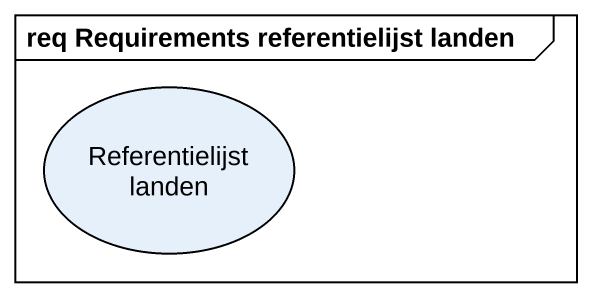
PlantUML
@startuml
mainframe req Requirements referentielijst landen
usecase "Referentielijst landen" as Referentielijst_landen
@enduml
